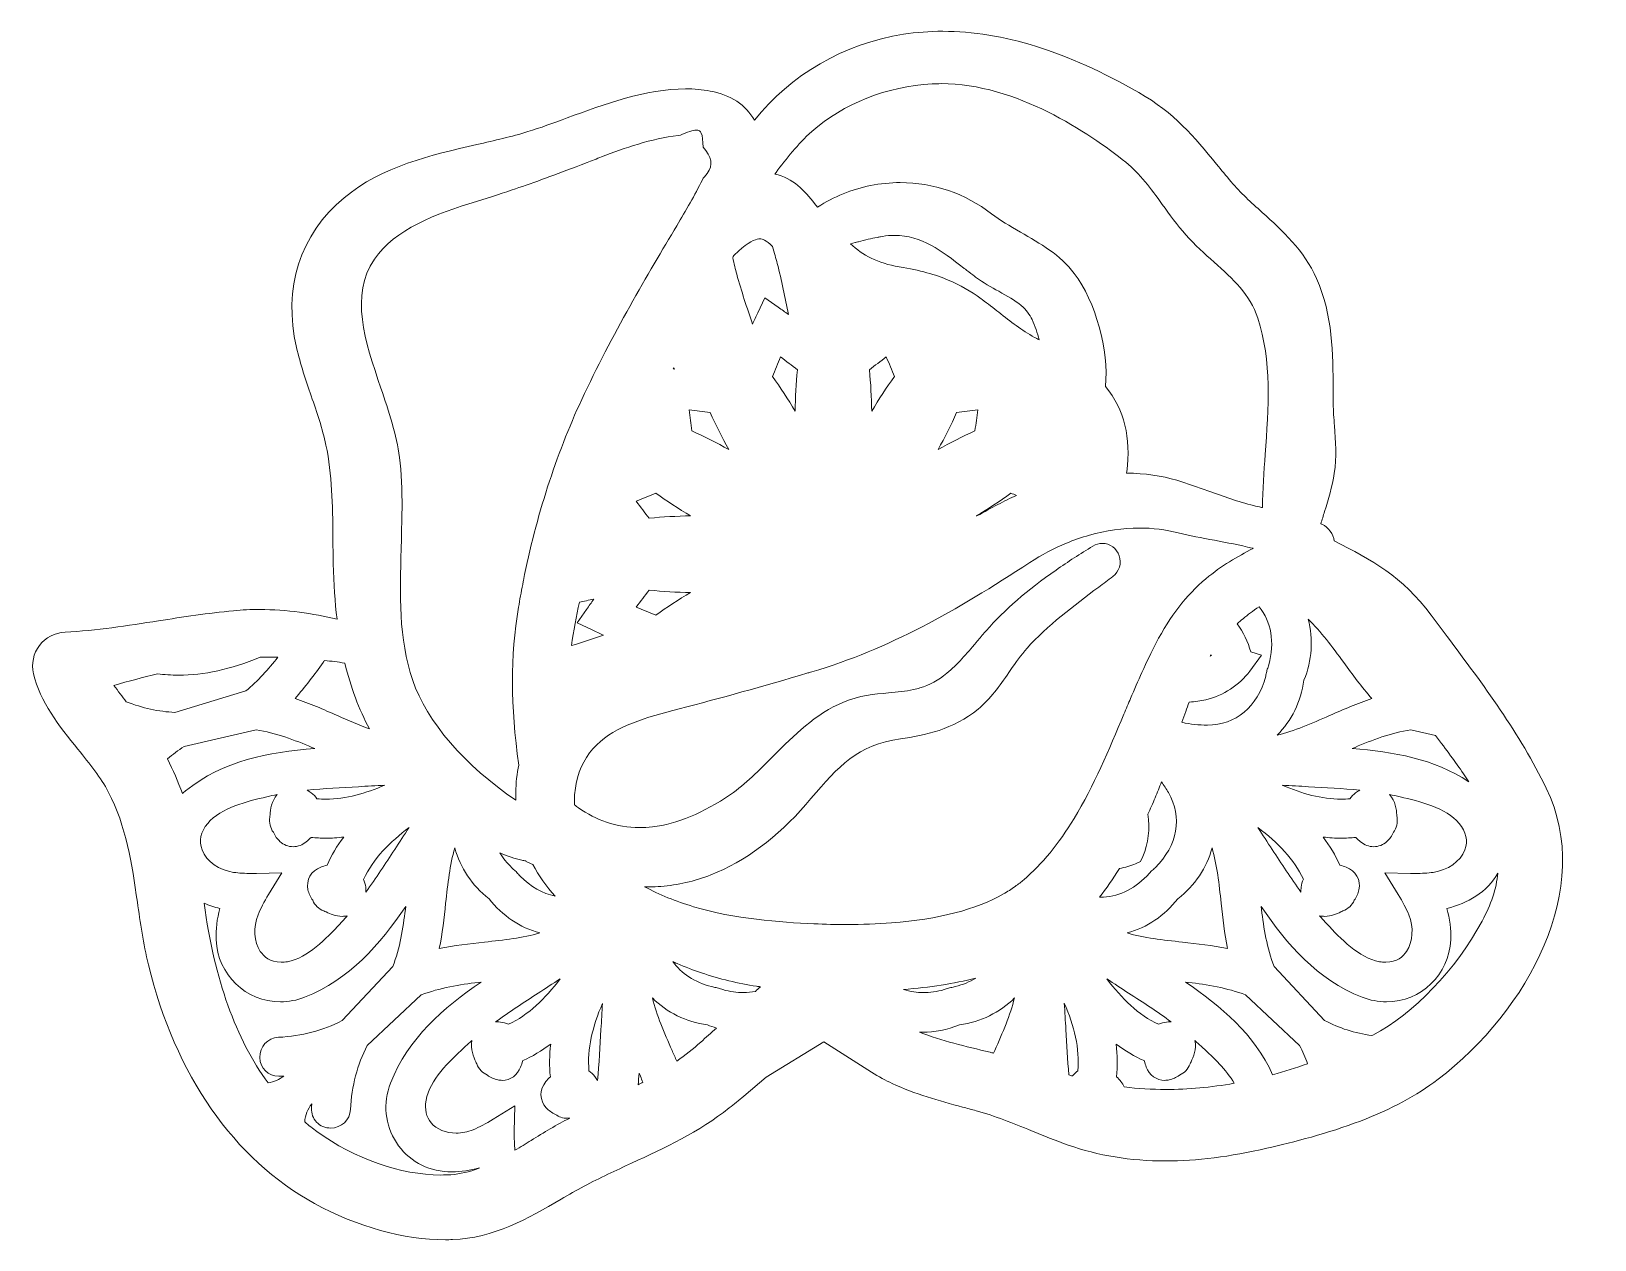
# Model space of a CAD drawing. Extents: x 28 to 2067, y -2033 to -35.
# Drawn here: x 874.7 to 1211.9, y -1590.3 to -1329.7 of the extents above; entities that cross this region are included whole.
import ezdxf

# ---------------------------------------------------------------- set-up
doc = ezdxf.new("R2010")
doc.units = 0
doc.header["$MEASUREMENT"] = 0
doc.layers.add('Layer 1', color=7, linetype='Continuous', lineweight=0)

msp = doc.modelspace()

# ---------------------------------------------------------------- linework, layer by layer
at = {"layer": 'Layer 1'}
for points, knots in [([(964.07, -1590.26), (955.04, -1590.26), (945.01, -1587.49), (935.83, -1582.46), (918.46, -1572.98), (905.73, -1554.7), (899.99, -1530.99), (898.89, -1526.43), (898.23, -1521.87), (897.6, -1517.46), (896.39, -1509.1), (895.25, -1501.21), (891.33, -1493.71), (889.75, -1490.68), (887.34, -1487.69), (884.79, -1484.52), (880.74, -1479.5), (876.56, -1474.3), (875.21, -1468.23), (874.72, -1466.06), (875.18, -1463.83), (876.48, -1462.13), (877.78, -1460.43), (879.79, -1459.39), (882.02, -1459.29), (888.71, -1458.94), (895.55, -1457.87), (902.15, -1456.84), (907.43, -1456.02), (912.89, -1455.17), (918.34, -1454.66), (920.2, -1454.48), (922.1, -1454.39), (923.96, -1454.39), (929.93, -1454.39), (935.34, -1455.29), (940.66, -1456.45), (940.22, -1452.81), (939.95, -1448.88), (939.86, -1444.56), (939.8, -1442.6), (939.78, -1440.63), (939.77, -1438.67), (939.7, -1431.84), (939.63, -1425.38), (938.27, -1418.94), (937.52, -1415.37), (936.35, -1411.95), (935.1, -1408.34), (933.95, -1404.99), (932.75, -1401.53), (931.93, -1397.91), (928.95, -1385.22), (932.69, -1373.44), (942.18, -1365.62), (950.48, -1358.8), (960.82, -1356.44), (970.81, -1354.16), (974.67, -1353.28), (978.32, -1352.45), (981.84, -1351.38), (984.47, -1350.57), (987.32, -1349.52), (990.33, -1348.41), (998.29, -1345.47), (1007.3, -1342.15), (1015.8, -1342.15), (1017.67, -1342.15), (1019.47, -1342.31), (1021.16, -1342.63), (1025.58, -1343.44), (1028.82, -1345.61), (1030.7, -1348.91), (1038.4, -1339.16), (1049.99, -1332.39), (1062.83, -1330.38), (1065.6, -1329.95), (1068.46, -1329.74), (1071.32, -1329.74), (1084.27, -1329.74), (1098.09, -1334.06), (1113.57, -1342.94), (1121.27, -1347.34), (1125.49, -1352.47), (1130.37, -1358.41), (1131.37, -1359.63), (1132.4, -1360.89), (1133.51, -1362.19), (1135.53, -1364.57), (1137.79, -1366.62), (1140.19, -1368.78), (1144.59, -1372.77), (1149.15, -1376.89), (1151.91, -1383.06), (1155.45, -1390.97), (1155.47, -1399.18), (1155.49, -1407.11), (1155.49, -1408.08), (1155.5, -1409.06), (1155.51, -1410.03), (1155.53, -1411.6), (1155.65, -1413.16), (1155.77, -1414.81), (1156.02, -1418.1), (1156.28, -1421.5), (1155.73, -1425.05), (1155.31, -1427.91), (1154.47, -1430.63), (1153.65, -1433.27), (1153.37, -1434.17), (1153.1, -1435.05), (1152.85, -1435.92), (1152.93, -1435.95), (1153, -1435.98), (1153.07, -1436.02), (1154.56, -1436.74), (1155.5, -1438.08), (1155.74, -1439.62), (1163.87, -1443.76), (1170.34, -1447.15), (1176.64, -1455.62), (1177.77, -1457.14), (1178.92, -1458.67), (1180.06, -1460.2), (1187.81, -1470.53), (1195.81, -1481.22), (1201.46, -1492.91), (1211.91, -1514.45), (1197.63, -1540.8), (1178.11, -1555.68), (1173.49, -1559.19), (1168.01, -1562.13), (1161.36, -1564.67), (1154.34, -1567.36), (1146.91, -1569.22), (1141.22, -1570.54), (1133.24, -1572.39), (1126.08, -1573.28), (1119.35, -1573.28), (1111.86, -1573.28), (1104.78, -1572.13), (1098.32, -1569.85), (1095.61, -1568.9), (1092.97, -1567.82), (1090.42, -1566.77), (1086.39, -1565.13), (1082.58, -1563.57), (1078.51, -1562.46), (1077.51, -1562.19), (1076.53, -1561.92), (1075.55, -1561.66), (1070.52, -1560.3), (1065.32, -1558.9), (1060.39, -1556.57), (1058.98, -1555.92), (1057.51, -1555.13), (1055.91, -1554.16), (1055.91, -1554.16), (1045.67, -1547.6), (1045.67, -1547.6), (1045.67, -1547.6), (1033.18, -1555.23), (1033.18, -1555.23), (1033.18, -1555.23), (1028.41, -1559.3), (1028.41, -1559.3), (1027.3, -1560.22), (1026.24, -1561.07), (1025.26, -1561.85), (1018.67, -1567.08), (1011.31, -1570.48), (1004.19, -1573.76), (1000.79, -1575.33), (997.28, -1576.94), (993.93, -1578.73), (992.3, -1579.61), (990.62, -1580.58), (989, -1581.52), (981.85, -1585.66), (974.45, -1589.94), (965.55, -1590.24), (965.06, -1590.25), (964.56, -1590.26), (964.07, -1590.26)], [0, 0, 0, 0, 1, 1, 1, 2, 2, 2, 3, 3, 3, 4, 4, 4, 5, 5, 5, 6, 6, 6, 7, 7, 7, 8, 8, 8, 9, 9, 9, 10, 10, 10, 11, 11, 11, 12, 12, 12, 13, 13, 13, 14, 14, 14, 15, 15, 15, 16, 16, 16, 17, 17, 17, 18, 18, 18, 19, 19, 19, 20, 20, 20, 21, 21, 21, 22, 22, 22, 23, 23, 23, 24, 24, 24, 25, 25, 25, 26, 26, 26, 27, 27, 27, 28, 28, 28, 29, 29, 29, 30, 30, 30, 31, 31, 31, 32, 32, 32, 33, 33, 33, 34, 34, 34, 35, 35, 35, 36, 36, 36, 37, 37, 37, 38, 38, 38, 39, 39, 39, 40, 40, 40, 41, 41, 41, 42, 42, 42, 43, 43, 43, 44, 44, 44, 45, 45, 45, 46, 46, 46, 47, 47, 47, 48, 48, 48, 49, 49, 49, 50, 50, 50, 51, 51, 51, 52, 52, 52, 53, 53, 53, 54, 54, 54, 55, 55, 55, 56, 56, 56, 57, 57, 57, 58, 58, 58, 59, 59, 59, 60, 60, 60, 61, 61, 61, 61]), ([(1110.93, -1424.99), (1114.91, -1425.05), (1118.55, -1425.57), (1121.76, -1426.54), (1124.07, -1427.25), (1126.31, -1428.05), (1128.47, -1428.83), (1131.82, -1430.02), (1134.99, -1431.16), (1138.34, -1431.99), (1138.91, -1432.13), (1139.48, -1432.26), (1140.06, -1432.38), (1140.12, -1432.4), (1140.17, -1432.41), (1140.23, -1432.42), (1140.3, -1428.6), (1140.57, -1424.72), (1140.84, -1420.95), (1141.55, -1411.02), (1142.28, -1400.75), (1139.24, -1391.57), (1137.53, -1386.41), (1133.95, -1383.21), (1129.8, -1379.5), (1127.78, -1377.69), (1125.69, -1375.83), (1123.74, -1373.64), (1121.85, -1371.53), (1120.22, -1369.26), (1118.64, -1367.06), (1116.19, -1363.66), (1113.88, -1360.44), (1110.77, -1357.98), (1102.84, -1351.64), (1087.14, -1341.03), (1070.95, -1341.03), (1070.3, -1341.03), (1069.65, -1341.05), (1069, -1341.08), (1059.28, -1341.59), (1049.82, -1345.34), (1043.03, -1351.36), (1040.04, -1354.01), (1037.55, -1357.28), (1035.35, -1360.16), (1035.35, -1360.16), (1035.05, -1360.54), (1035.05, -1360.54), (1039.04, -1361.31), (1041.48, -1364.23), (1043.67, -1366.84), (1043.67, -1366.84), (1044.32, -1367.64), (1044.32, -1367.64), (1047.79, -1365.4), (1051.68, -1363.81), (1055.73, -1363), (1057.84, -1362.58), (1059.99, -1362.36), (1062.13, -1362.36), (1069.34, -1362.36), (1076.15, -1364.69), (1081.83, -1369.1), (1083.62, -1370.47), (1085.78, -1371.71), (1088.06, -1373.03), (1092.3, -1375.47), (1096.69, -1378), (1099.66, -1381.93), (1104.27, -1388.02), (1107.15, -1398.46), (1106.41, -1406.32), (1110.48, -1411.37), (1111.93, -1417.27), (1110.97, -1424.72), (1110.96, -1424.81), (1110.95, -1424.9), (1110.93, -1424.99)], [0, 0, 0, 0, 1, 1, 1, 2, 2, 2, 3, 3, 3, 4, 4, 4, 5, 5, 5, 6, 6, 6, 7, 7, 7, 8, 8, 8, 9, 9, 9, 10, 10, 10, 11, 11, 11, 12, 12, 12, 13, 13, 13, 14, 14, 14, 15, 15, 15, 16, 16, 16, 17, 17, 17, 18, 18, 18, 19, 19, 19, 20, 20, 20, 21, 21, 21, 22, 22, 22, 23, 23, 23, 24, 24, 24, 25, 25, 25, 26, 26, 26, 26]), ([(1018.32, -1351.05), (1017.78, -1351.05), (1016.8, -1351.21), (1015.15, -1351.95), (1015.15, -1351.95), (1014.72, -1352.15), (1014.72, -1352.15), (1014.72, -1352.15), (1014.25, -1352.2), (1014.25, -1352.2), (1008.42, -1352.85), (1002.65, -1354.93), (997.7, -1356.83), (996.65, -1357.23), (995.62, -1357.62), (994.59, -1358.02), (994.59, -1358.02), (993.28, -1358.53), (993.28, -1358.53), (987.65, -1360.69), (983.28, -1362.29), (979.12, -1363.72), (976.86, -1364.49), (973.86, -1365.51), (970.76, -1366.43), (961.93, -1369.08), (953.14, -1372.42), (948.72, -1378.89), (943.38, -1386.68), (946.66, -1396.41), (950.14, -1406.7), (951.81, -1411.66), (953.54, -1416.8), (954.13, -1421.61), (954.53, -1424.96), (954.71, -1428.5), (954.69, -1432.77), (954.61, -1434.81), (954.58, -1436.88), (954.58, -1439.2), (954.58, -1439.2), (954.51, -1441.32), (954.51, -1441.32), (954.19, -1451.17), (953.9, -1460.48), (957, -1469.7), (959.98, -1478.51), (968.24, -1488.07), (979.26, -1495.52), (979.24, -1494.96), (979.23, -1494.4), (979.24, -1493.84), (979.24, -1491.78), (979.44, -1489.79), (979.86, -1487.92), (978.06, -1475.06), (978.05, -1464.55), (979.81, -1453.9), (980.07, -1452.28), (980.37, -1450.67), (980.71, -1448.98), (980.74, -1448.71), (980.8, -1448.43), (980.85, -1448.16), (983.61, -1434.34), (987.84, -1421.19), (993.45, -1409.1), (999.88, -1395.33), (1007.79, -1381.85), (1013.96, -1371.65), (1015.92, -1368.34), (1017.83, -1365.09), (1019.45, -1361.78), (1019.45, -1361.78), (1019.64, -1361.41), (1019.64, -1361.41), (1019.64, -1361.41), (1019.91, -1361.1), (1019.91, -1361.1), (1021.7, -1359.11), (1021.78, -1357.58), (1020.18, -1355.46), (1020.18, -1355.46), (1019.63, -1354.72), (1019.63, -1354.72), (1019.63, -1354.72), (1019.59, -1353.81), (1019.59, -1353.81), (1019.45, -1351.05), (1018.71, -1351.05), (1018.32, -1351.05)], [0, 0, 0, 0, 1, 1, 1, 2, 2, 2, 3, 3, 3, 4, 4, 4, 5, 5, 5, 6, 6, 6, 7, 7, 7, 8, 8, 8, 9, 9, 9, 10, 10, 10, 11, 11, 11, 12, 12, 12, 13, 13, 13, 14, 14, 14, 15, 15, 15, 16, 16, 16, 17, 17, 17, 18, 18, 18, 19, 19, 19, 20, 20, 20, 21, 21, 21, 22, 22, 22, 23, 23, 23, 24, 24, 24, 25, 25, 25, 26, 26, 26, 27, 27, 27, 28, 28, 28, 29, 29, 29, 30, 30, 30, 30]), ([(1026, -1378.56), (1026.29, -1379.88), (1026.57, -1381.03), (1026.87, -1382.11), (1027.89, -1385.78), (1029.06, -1389.37), (1030.28, -1392.85), (1030.65, -1392.03), (1031.03, -1391.22), (1031.4, -1390.42), (1031.4, -1390.42), (1032.91, -1387.2), (1032.91, -1387.2), (1032.91, -1387.2), (1035.83, -1389.24), (1035.83, -1389.24), (1036.56, -1389.74), (1037.28, -1390.26), (1038.01, -1390.78), (1037.33, -1387.16), (1036.55, -1383.46), (1035.6, -1379.77), (1035.32, -1378.68), (1034.98, -1377.52), (1034.55, -1376.16), (1033.16, -1374.67), (1032.4, -1374.47), (1031.88, -1374.47), (1031.22, -1374.47), (1030, -1374.82), (1027.98, -1376.51), (1027.42, -1376.99), (1026.79, -1377.55), (1026.24, -1378.06), (1026.16, -1378.23), (1026.08, -1378.4), (1026, -1378.56)], [0, 0, 0, 0, 1, 1, 1, 2, 2, 2, 3, 3, 3, 4, 4, 4, 5, 5, 5, 6, 6, 6, 7, 7, 7, 8, 8, 8, 9, 9, 9, 10, 10, 10, 11, 11, 11, 12, 12, 12, 12]), ([(1079.77, -1387.54), (1081.06, -1388.49), (1082.24, -1389.41), (1083.38, -1390.31), (1085.93, -1392.32), (1088.34, -1394.21), (1091.07, -1395.72), (1091.4, -1395.91), (1091.74, -1396.09), (1092.08, -1396.27), (1091.69, -1394.76), (1091.23, -1393.31), (1090.58, -1391.9), (1090.05, -1390.79), (1089.3, -1389.82), (1088.22, -1388.87), (1086.88, -1387.73), (1085.18, -1386.79), (1083.39, -1385.8), (1081.73, -1384.89), (1080.02, -1383.95), (1078.38, -1382.73), (1077.84, -1382.32), (1075.85, -1380.81), (1075.85, -1380.81), (1070.96, -1377.01), (1066.77, -1373.75), (1060.91, -1373.75), (1060.06, -1373.75), (1059.17, -1373.82), (1058.27, -1373.95), (1058.27, -1373.95), (1057.89, -1374.03), (1057.89, -1374.03), (1057.66, -1374.08), (1057.41, -1374.13), (1057.16, -1374.17), (1055.87, -1374.41), (1054.54, -1374.71), (1053.1, -1375.1), (1053.1, -1375.1), (1052.95, -1375.13), (1052.95, -1375.13), (1052.8, -1375.16), (1052.64, -1375.2), (1052.49, -1375.25), (1052.49, -1375.25), (1052.39, -1375.29), (1052.39, -1375.29), (1052.39, -1375.29), (1051.39, -1375.57), (1051.39, -1375.57), (1054.09, -1378), (1057.17, -1379.74), (1061.93, -1380.52), (1066.44, -1381.27), (1069.66, -1382.15), (1072.7, -1383.46), (1075.02, -1384.45), (1077.27, -1385.74), (1079.57, -1387.39), (1079.57, -1387.39), (1079.77, -1387.54), (1079.77, -1387.54)], [0, 0, 0, 0, 1, 1, 1, 2, 2, 2, 3, 3, 3, 4, 4, 4, 5, 5, 5, 6, 6, 6, 7, 7, 7, 8, 8, 8, 9, 9, 9, 10, 10, 10, 11, 11, 11, 12, 12, 12, 13, 13, 13, 14, 14, 14, 15, 15, 15, 16, 16, 16, 17, 17, 17, 18, 18, 18, 19, 19, 19, 20, 20, 20, 21, 21, 21, 21]), ([(1013.45, -1402.56), (1013.38, -1402.48), (1013.32, -1402.4), (1013.25, -1402.32), (1013.21, -1402.39), (1013.18, -1402.46), (1013.14, -1402.52), (1013.24, -1402.54), (1013.35, -1402.55), (1013.45, -1402.56)], [0, 0, 0, 0, 1, 1, 1, 2, 2, 2, 3, 3, 3, 3]), ([(1034.58, -1404.19), (1036.3, -1406.57), (1037.93, -1409.06), (1039.46, -1411.65), (1039.5, -1408.64), (1039.67, -1405.67), (1039.96, -1402.74), (1038.77, -1401.8), (1037.56, -1400.86), (1036.33, -1399.94), (1035.72, -1401.35), (1035.14, -1402.77), (1034.58, -1404.19)], [0, 0, 0, 0, 1, 1, 1, 2, 2, 2, 3, 3, 3, 4, 4, 4, 4]), ([(1055.48, -1402.74), (1055.77, -1405.67), (1055.94, -1408.64), (1055.98, -1411.65), (1057.51, -1409.06), (1059.15, -1406.57), (1060.86, -1404.19), (1060.3, -1402.77), (1059.72, -1401.35), (1059.12, -1399.94), (1057.89, -1400.86), (1056.67, -1401.8), (1055.48, -1402.74)], [0, 0, 0, 0, 1, 1, 1, 2, 2, 2, 3, 3, 3, 4, 4, 4, 4]), ([(1017.2, -1415.89), (1019.88, -1417.09), (1022.54, -1418.44), (1025.16, -1419.91), (1023.69, -1417.28), (1022.35, -1414.63), (1021.14, -1411.94), (1019.63, -1411.72), (1018.11, -1411.52), (1016.59, -1411.33), (1016.77, -1412.86), (1016.98, -1414.38), (1017.2, -1415.89)], [0, 0, 0, 0, 1, 1, 1, 2, 2, 2, 3, 3, 3, 4, 4, 4, 4]), ([(1074.3, -1411.94), (1073.1, -1414.63), (1071.75, -1417.28), (1070.28, -1419.91), (1072.9, -1418.44), (1075.56, -1417.09), (1078.24, -1415.89), (1078.47, -1414.38), (1078.67, -1412.86), (1078.85, -1411.33), (1077.33, -1411.52), (1075.81, -1411.72), (1074.3, -1411.94)], [0, 0, 0, 0, 1, 1, 1, 2, 2, 2, 3, 3, 3, 4, 4, 4, 4]), ([(1005.19, -1431.07), (1006.11, -1432.3), (1007.05, -1433.52), (1008, -1434.71), (1010.92, -1434.42), (1013.9, -1434.25), (1016.91, -1434.21), (1014.32, -1432.67), (1011.83, -1431.04), (1009.44, -1429.32), (1008.03, -1429.88), (1006.61, -1430.47), (1005.19, -1431.07)], [0, 0, 0, 0, 1, 1, 1, 2, 2, 2, 3, 3, 3, 4, 4, 4, 4]), ([(1078.68, -1434.22), (1081.88, -1432.41), (1084.61, -1431), (1087.19, -1429.8), (1086.8, -1429.64), (1086.4, -1429.48), (1086, -1429.32), (1083.61, -1431.04), (1081.12, -1432.68), (1078.53, -1434.21), (1078.58, -1434.21), (1078.63, -1434.22), (1078.68, -1434.22)], [0, 0, 0, 0, 1, 1, 1, 2, 2, 2, 3, 3, 3, 4, 4, 4, 4]), ([(1006.98, -1514.15), (1010.21, -1515.9), (1013.7, -1517.32), (1017.53, -1518.46), (1026.47, -1521.12), (1036.12, -1521.83), (1043.53, -1522.16), (1045.91, -1522.26), (1048.27, -1522.31), (1050.52, -1522.31), (1053.92, -1522.31), (1057.2, -1522.2), (1060.26, -1521.97), (1070.37, -1521.18), (1078.49, -1519.07), (1084.4, -1515.71), (1085.25, -1515.23), (1086.08, -1514.69), (1086.89, -1514.12), (1087.61, -1513.61), (1088.22, -1513.14), (1088.77, -1512.67), (1092.75, -1509.25), (1096.31, -1504.92), (1099.63, -1499.43), (1103.87, -1492.44), (1107.18, -1484.57), (1110.37, -1476.96), (1110.85, -1475.82), (1111.33, -1474.68), (1111.8, -1473.56), (1112.61, -1471.66), (1113.44, -1469.78), (1114.26, -1467.95), (1115.31, -1465.62), (1116.29, -1463.58), (1117.26, -1461.71), (1120.4, -1455.72), (1123.73, -1451.41), (1128.07, -1447.75), (1131.37, -1444.97), (1134.86, -1442.96), (1138.26, -1441.21), (1138.19, -1441.19), (1138.12, -1441.18), (1138.05, -1441.16), (1135.4, -1440.52), (1132.61, -1439.99), (1129.91, -1439.48), (1127.13, -1438.96), (1124.5, -1438.46), (1122.08, -1437.86), (1119.38, -1437.18), (1116.56, -1436.83), (1113.69, -1436.83), (1110.16, -1436.83), (1106.53, -1437.35), (1102.92, -1438.37), (1101.19, -1438.86), (1099.52, -1439.44), (1097.97, -1440.09), (1095.27, -1441.2), (1092.63, -1442.6), (1090.08, -1444.27), (1073.99, -1454.8), (1059.84, -1462.84), (1043.03, -1467.85), (1042.9, -1467.9), (1042.72, -1467.95), (1042.53, -1468), (1042.44, -1468.02), (1042.34, -1468.05), (1042.23, -1468.08), (1032.42, -1471), (1023.35, -1473.52), (1014.46, -1475.8), (1007.17, -1477.67), (1000.79, -1479.54), (996.67, -1483.56), (994.38, -1485.77), (992.93, -1488.5), (992.25, -1491.91), (991.98, -1493.22), (991.86, -1494.53), (991.86, -1495.9), (991.86, -1496.12), (991.86, -1496.32), (991.86, -1496.52), (992.14, -1496.73), (992.43, -1496.94), (992.71, -1497.13), (994.66, -1498.49), (996.69, -1499.52), (998.75, -1500.23), (1001.04, -1501.02), (1003.43, -1501.42), (1005.88, -1501.42), (1006.8, -1501.42), (1007.75, -1501.36), (1008.7, -1501.25), (1013.98, -1500.63), (1019.64, -1498.28), (1025.53, -1494.25), (1028.78, -1492.02), (1031.7, -1489.08), (1034.79, -1485.96), (1034.79, -1485.96), (1034.87, -1485.88), (1034.87, -1485.88), (1039.09, -1481.65), (1043.85, -1476.88), (1049.91, -1474.34), (1053.28, -1472.94), (1056.5, -1472.65), (1059.62, -1472.37), (1061.49, -1472.2), (1063.25, -1472.04), (1064.98, -1471.65), (1065.5, -1471.54), (1065.93, -1471.44), (1066.38, -1471.31), (1068.42, -1470.68), (1070.33, -1469.64), (1072.18, -1468.14), (1074.46, -1466.29), (1076.43, -1463.97), (1078.51, -1461.5), (1079.08, -1460.82), (1079.66, -1460.13), (1080.26, -1459.44), (1080.26, -1459.44), (1080.33, -1459.35), (1080.33, -1459.35), (1080.44, -1459.22), (1080.55, -1459.08), (1080.67, -1458.96), (1084.6, -1454.48), (1089.55, -1450.19), (1095.73, -1445.89), (1098.3, -1444.1), (1100.98, -1442.37), (1103.69, -1440.74), (1104.3, -1440.36), (1105.02, -1440.15), (1105.74, -1440.15), (1107.37, -1440.15), (1108.82, -1441.22), (1109.36, -1442.8), (1109.91, -1444.43), (1109.35, -1446.23), (1107.98, -1447.27), (1106.97, -1448.04), (1105.96, -1448.8), (1104.94, -1449.56), (1099.5, -1453.62), (1093.87, -1457.83), (1089.47, -1462.74), (1088.19, -1464.17), (1087.06, -1465.81), (1085.85, -1467.55), (1085.85, -1467.55), (1085.57, -1467.96), (1085.57, -1467.96), (1083.52, -1470.95), (1081.6, -1473.62), (1078.93, -1475.85), (1073.51, -1480.32), (1067.45, -1481.51), (1062.2, -1482.28), (1052.81, -1483.61), (1048.86, -1488.2), (1042.88, -1495.15), (1042.88, -1495.15), (1041.78, -1496.43), (1041.78, -1496.43), (1035.72, -1503.48), (1028.63, -1508.74), (1021.3, -1511.61), (1017.72, -1513), (1014.1, -1513.83), (1010.53, -1514.09), (1009.71, -1514.15), (1008.9, -1514.18), (1008.13, -1514.18), (1007.74, -1514.18), (1007.36, -1514.17), (1006.98, -1514.15)], [0, 0, 0, 0, 1, 1, 1, 2, 2, 2, 3, 3, 3, 4, 4, 4, 5, 5, 5, 6, 6, 6, 7, 7, 7, 8, 8, 8, 9, 9, 9, 10, 10, 10, 11, 11, 11, 12, 12, 12, 13, 13, 13, 14, 14, 14, 15, 15, 15, 16, 16, 16, 17, 17, 17, 18, 18, 18, 19, 19, 19, 20, 20, 20, 21, 21, 21, 22, 22, 22, 23, 23, 23, 24, 24, 24, 25, 25, 25, 26, 26, 26, 27, 27, 27, 28, 28, 28, 29, 29, 29, 30, 30, 30, 31, 31, 31, 32, 32, 32, 33, 33, 33, 34, 34, 34, 35, 35, 35, 36, 36, 36, 37, 37, 37, 38, 38, 38, 39, 39, 39, 40, 40, 40, 41, 41, 41, 42, 42, 42, 43, 43, 43, 44, 44, 44, 45, 45, 45, 46, 46, 46, 47, 47, 47, 48, 48, 48, 49, 49, 49, 50, 50, 50, 51, 51, 51, 52, 52, 52, 53, 53, 53, 54, 54, 54, 55, 55, 55, 56, 56, 56, 57, 57, 57, 58, 58, 58, 59, 59, 59, 60, 60, 60, 61, 61, 61, 62, 62, 62, 62]), ([(992.94, -1452.8), (992.24, -1455.85), (991.67, -1458.96), (991.22, -1462.19), (993.55, -1461.46), (995.85, -1460.69), (998.1, -1459.9), (997.29, -1459.54), (996.48, -1459.16), (995.68, -1458.79), (995.68, -1458.79), (992.45, -1457.28), (992.45, -1457.28), (992.45, -1457.28), (994.49, -1454.36), (994.49, -1454.36), (994.99, -1453.63), (995.5, -1452.91), (996.02, -1452.19), (994.96, -1452.39), (993.93, -1452.59), (992.94, -1452.8)], [0, 0, 0, 0, 1, 1, 1, 2, 2, 2, 3, 3, 3, 4, 4, 4, 5, 5, 5, 6, 6, 6, 7, 7, 7, 7]), ([(1005.19, -1453.86), (1006.6, -1454.47), (1008.02, -1455.05), (1009.44, -1455.61), (1011.82, -1453.89), (1014.32, -1452.26), (1016.91, -1450.73), (1013.9, -1450.69), (1010.92, -1450.52), (1008, -1450.23), (1007.05, -1451.42), (1006.11, -1452.64), (1005.19, -1453.86)], [0, 0, 0, 0, 1, 1, 1, 2, 2, 2, 3, 3, 3, 4, 4, 4, 4]), ([(1122.88, -1478.72), (1124.77, -1479.13), (1126.58, -1479.33), (1128.37, -1479.33), (1134.51, -1479.33), (1139.21, -1475.38), (1140.95, -1468.76), (1141.04, -1468.43), (1141.11, -1468.09), (1141.17, -1467.76), (1141.17, -1467.76), (1141.21, -1467.52), (1141.21, -1467.52), (1141.21, -1467.52), (1141.29, -1467.29), (1141.29, -1467.29), (1141.41, -1466.97), (1141.51, -1466.65), (1141.6, -1466.32), (1142.93, -1461.46), (1142.16, -1457.02), (1139.51, -1453.8), (1138.21, -1454.7), (1137.08, -1455.54), (1136.06, -1456.38), (1135.63, -1456.74), (1135.21, -1457.11), (1134.8, -1457.48), (1136.15, -1459.28), (1137.16, -1461.38), (1137.71, -1463.54), (1137.71, -1463.54), (1140.06, -1464.25), (1140.06, -1464.25), (1140.06, -1464.25), (1137.52, -1467.68), (1137.52, -1467.68), (1135.3, -1470.66), (1131.77, -1472.97), (1128.07, -1473.85), (1126.93, -1474.12), (1125.74, -1474.29), (1124.44, -1474.37), (1124.18, -1475.06), (1123.93, -1475.73), (1123.7, -1476.38), (1123.42, -1477.16), (1123.15, -1477.94), (1122.88, -1478.72)], [0, 0, 0, 0, 1, 1, 1, 2, 2, 2, 3, 3, 3, 4, 4, 4, 5, 5, 5, 6, 6, 6, 7, 7, 7, 8, 8, 8, 9, 9, 9, 10, 10, 10, 11, 11, 11, 12, 12, 12, 13, 13, 13, 14, 14, 14, 15, 15, 15, 16, 16, 16, 16]), ([(1149.2, -1469.66), (1148.53, -1474.32), (1146.55, -1478.34), (1143.4, -1481.52), (1147.09, -1480.62), (1150.83, -1478.97), (1154.71, -1477.26), (1157.68, -1475.96), (1160.72, -1474.62), (1163.84, -1473.58), (1161.65, -1471.12), (1159.69, -1468.45), (1157.77, -1465.83), (1155.28, -1462.43), (1152.86, -1459.13), (1150.11, -1456.49), (1151.25, -1460.83), (1150.94, -1465.29), (1149.2, -1469.66)], [0, 0, 0, 0, 1, 1, 1, 2, 2, 2, 3, 3, 3, 4, 4, 4, 5, 5, 5, 6, 6, 6, 6]), ([(895.21, -1474.27), (898.68, -1475.66), (902.2, -1476.43), (905.7, -1476.57), (905.7, -1476.57), (920.98, -1471.94), (920.98, -1471.94), (923.58, -1469.86), (925.9, -1467.22), (927.92, -1464.66), (927.5, -1464.65), (927.08, -1464.65), (926.66, -1464.65), (925.81, -1464.65), (924.96, -1464.66), (924.1, -1464.69), (917.6, -1467.32), (911.99, -1468.55), (906.49, -1468.55), (904.96, -1468.55), (903.42, -1468.45), (901.92, -1468.26), (898.84, -1469.01), (895.71, -1469.85), (892.56, -1470.76), (893.42, -1471.99), (894.34, -1473.17), (895.21, -1474.27)], [0, 0, 0, 0, 1, 1, 1, 2, 2, 2, 3, 3, 3, 4, 4, 4, 5, 5, 5, 6, 6, 6, 7, 7, 7, 8, 8, 8, 9, 9, 9, 9]), ([(931.6, -1473.58), (934.73, -1474.62), (937.76, -1475.95), (940.74, -1477.26), (943.1, -1478.3), (945.4, -1479.32), (947.67, -1480.15), (945.38, -1475.88), (943.61, -1471.17), (942.35, -1465.94), (940.83, -1465.72), (939.39, -1465.54), (938.01, -1465.37), (937.89, -1465.52), (937.78, -1465.67), (937.67, -1465.83), (935.75, -1468.45), (933.79, -1471.12), (931.6, -1473.58)], [0, 0, 0, 0, 1, 1, 1, 2, 2, 2, 3, 3, 3, 4, 4, 4, 5, 5, 5, 6, 6, 6, 6]), ([(1128.99, -1464.46), (1129.08, -1464.41), (1129.17, -1464.37), (1129.26, -1464.32), (1129.23, -1464.27), (1129.2, -1464.22), (1129.17, -1464.17), (1129.11, -1464.27), (1129.05, -1464.36), (1128.99, -1464.46)], [0, 0, 0, 0, 1, 1, 1, 2, 2, 2, 3, 3, 3, 3]), ([(904.07, -1486.62), (905.3, -1489.02), (906.37, -1491.47), (907.3, -1494.06), (907.53, -1493.86), (907.75, -1493.66), (907.99, -1493.48), (916.16, -1486.95), (925.92, -1485.12), (935.84, -1484.38), (935.84, -1484.38), (935.2, -1484.11), (935.2, -1484.11), (931.6, -1482.58), (927.38, -1480.94), (923.22, -1480.32), (923.22, -1480.32), (907.68, -1483.95), (907.68, -1483.95), (906.42, -1484.74), (905.21, -1485.64), (904.07, -1486.62)], [0, 0, 0, 0, 1, 1, 1, 2, 2, 2, 3, 3, 3, 4, 4, 4, 5, 5, 5, 6, 6, 6, 7, 7, 7, 7]), ([(1159.61, -1484.38), (1168.46, -1485.04), (1177.19, -1486.57), (1184.78, -1491.54), (1184.41, -1490.96), (1184.01, -1490.38), (1183.6, -1489.79), (1181.88, -1487.31), (1179.95, -1484.67), (1177.57, -1481.57), (1177.57, -1481.57), (1172.22, -1480.32), (1172.22, -1480.32), (1168.06, -1480.94), (1163.84, -1482.58), (1160.24, -1484.11), (1160.24, -1484.11), (1159.61, -1484.38), (1159.61, -1484.38)], [0, 0, 0, 0, 1, 1, 1, 2, 2, 2, 3, 3, 3, 4, 4, 4, 5, 5, 5, 6, 6, 6, 6]), ([(936.34, -1495.19), (936.97, -1495.25), (937.6, -1495.28), (938.24, -1495.28), (942.59, -1495.27), (946.95, -1493.98), (950.95, -1492.26), (949.04, -1492.39), (947.15, -1492.49), (945.28, -1492.59), (941.62, -1492.78), (937.9, -1492.97), (934.21, -1493.36), (934.51, -1493.52), (934.81, -1493.7), (935.09, -1493.91), (935.58, -1494.27), (936, -1494.71), (936.34, -1495.19)], [0, 0, 0, 0, 1, 1, 1, 2, 2, 2, 3, 3, 3, 4, 4, 4, 5, 5, 5, 6, 6, 6, 6]), ([(1105.33, -1516.44), (1108.84, -1516.44), (1112.38, -1514.81), (1115.32, -1511.85), (1115.56, -1511.61), (1115.78, -1511.35), (1116, -1511.09), (1116, -1511.09), (1116.16, -1510.91), (1116.16, -1510.91), (1116.16, -1510.91), (1116.34, -1510.75), (1116.34, -1510.75), (1116.6, -1510.53), (1116.86, -1510.31), (1117.1, -1510.07), (1121.97, -1505.23), (1123.04, -1499.19), (1119.97, -1493.88), (1119.51, -1493.1), (1119.01, -1492.33), (1118.46, -1491.58), (1118.04, -1492.69), (1117.58, -1493.85), (1117.1, -1494.99), (1116.59, -1496.2), (1116.07, -1497.38), (1115.55, -1498.53), (1116.02, -1501.62), (1115.64, -1504.89), (1114.45, -1507.63), (1114.45, -1507.63), (1113.98, -1508.73), (1113.98, -1508.73), (1113.98, -1508.73), (1112.89, -1509.2), (1112.89, -1509.2), (1111.8, -1509.67), (1110.63, -1510.01), (1109.39, -1510.23), (1108, -1512.48), (1106.59, -1514.54), (1105.12, -1516.44), (1105.19, -1516.44), (1105.26, -1516.44), (1105.33, -1516.44)], [0, 0, 0, 0, 1, 1, 1, 2, 2, 2, 3, 3, 3, 4, 4, 4, 5, 5, 5, 6, 6, 6, 7, 7, 7, 8, 8, 8, 9, 9, 9, 10, 10, 10, 11, 11, 11, 12, 12, 12, 13, 13, 13, 14, 14, 14, 15, 15, 15, 15]), ([(1144.53, -1492.27), (1148.81, -1494.11), (1153.03, -1495.28), (1157.2, -1495.28), (1157.84, -1495.28), (1158.47, -1495.25), (1159.1, -1495.19), (1159.44, -1494.71), (1159.86, -1494.27), (1160.35, -1493.91), (1160.63, -1493.7), (1160.93, -1493.52), (1161.23, -1493.37), (1157.55, -1492.97), (1153.83, -1492.78), (1150.17, -1492.59), (1148.3, -1492.49), (1146.42, -1492.4), (1144.53, -1492.27)], [0, 0, 0, 0, 1, 1, 1, 2, 2, 2, 3, 3, 3, 4, 4, 4, 5, 5, 5, 6, 6, 6, 6]), ([(925.89, -1515.85), (924.93, -1517.42), (924.2, -1518.84), (923.64, -1520.19), (922.53, -1522.91), (922.72, -1526.02), (924.12, -1528.11), (924.83, -1529.17), (926.19, -1530.44), (928.61, -1530.44), (929.05, -1530.44), (929.51, -1530.4), (929.98, -1530.32), (934.38, -1529.56), (938.38, -1525.29), (941.31, -1522.16), (941.84, -1521.59), (942.36, -1521.01), (942.87, -1520.42), (942.51, -1520.51), (942.13, -1520.55), (941.75, -1520.55), (940.37, -1520.55), (939.18, -1520.01), (938.31, -1519.6), (938.14, -1519.52), (937.97, -1519.45), (937.82, -1519.39), (936.72, -1518.95), (935.86, -1518.12), (935.41, -1517.09), (934.91, -1516.39), (934.57, -1515.64), (934.4, -1514.86), (933.93, -1512.73), (935.06, -1510.7), (937.16, -1509.93), (937.56, -1509.78), (938.02, -1509.62), (938.53, -1509.49), (939.45, -1507.4), (940.64, -1505.39), (942.1, -1503.45), (940.79, -1503.61), (939.5, -1503.69), (938.22, -1503.69), (937.17, -1503.69), (936.12, -1503.63), (935.08, -1503.52), (934.71, -1503.9), (934.35, -1504.22), (934.02, -1504.49), (933.21, -1505.16), (932.21, -1505.53), (931.21, -1505.53), (930.16, -1505.53), (929.15, -1505.14), (928.36, -1504.41), (927.78, -1503.88), (927.3, -1503.21), (926.94, -1502.43), (926.27, -1501.52), (925.98, -1500.36), (926.16, -1499.18), (926.18, -1499.02), (926.2, -1498.84), (926.21, -1498.65), (926.31, -1497.6), (926.49, -1495.66), (927.78, -1494.3), (927.01, -1494.44), (926.25, -1494.6), (925.5, -1494.78), (921.33, -1495.75), (915.62, -1497.08), (912.77, -1500.51), (911.24, -1502.36), (910.82, -1504.34), (911.56, -1506.24), (912.52, -1508.7), (915.25, -1510.64), (918.37, -1511.06), (919.55, -1511.22), (920.8, -1511.3), (922.2, -1511.3), (922.56, -1511.3), (922.91, -1511.29), (923.26, -1511.28), (923.26, -1511.28), (928.77, -1511.15), (928.77, -1511.15), (928.77, -1511.15), (925.89, -1515.85), (925.89, -1515.85)], [0, 0, 0, 0, 1, 1, 1, 2, 2, 2, 3, 3, 3, 4, 4, 4, 5, 5, 5, 6, 6, 6, 7, 7, 7, 8, 8, 8, 9, 9, 9, 10, 10, 10, 11, 11, 11, 12, 12, 12, 13, 13, 13, 14, 14, 14, 15, 15, 15, 16, 16, 16, 17, 17, 17, 18, 18, 18, 19, 19, 19, 20, 20, 20, 21, 21, 21, 22, 22, 22, 23, 23, 23, 24, 24, 24, 25, 25, 25, 26, 26, 26, 27, 27, 27, 28, 28, 28, 29, 29, 29, 30, 30, 30, 31, 31, 31, 31]), ([(1152.57, -1520.42), (1153.08, -1521.01), (1153.6, -1521.59), (1154.13, -1522.16), (1157.06, -1525.29), (1161.06, -1529.56), (1165.47, -1530.32), (1165.94, -1530.4), (1166.39, -1530.44), (1166.83, -1530.44), (1169.25, -1530.44), (1170.61, -1529.17), (1171.32, -1528.11), (1172.72, -1526.02), (1172.91, -1522.91), (1171.8, -1520.19), (1171.24, -1518.84), (1170.51, -1517.42), (1169.55, -1515.85), (1169.55, -1515.85), (1166.67, -1511.15), (1166.67, -1511.15), (1166.67, -1511.15), (1172.18, -1511.28), (1172.18, -1511.28), (1172.54, -1511.29), (1172.89, -1511.3), (1173.24, -1511.3), (1174.64, -1511.3), (1175.9, -1511.22), (1177.07, -1511.06), (1180.19, -1510.64), (1182.93, -1508.7), (1183.89, -1506.24), (1184.63, -1504.34), (1184.21, -1502.36), (1182.67, -1500.51), (1179.82, -1497.08), (1174.11, -1495.75), (1169.94, -1494.78), (1169.19, -1494.6), (1168.43, -1494.44), (1167.67, -1494.3), (1168.95, -1495.66), (1169.13, -1497.6), (1169.23, -1498.65), (1169.25, -1498.84), (1169.26, -1499.02), (1169.28, -1499.18), (1169.46, -1500.36), (1169.17, -1501.52), (1168.5, -1502.43), (1168.14, -1503.21), (1167.66, -1503.88), (1167.08, -1504.41), (1166.29, -1505.14), (1165.28, -1505.53), (1164.23, -1505.53), (1163.23, -1505.53), (1162.23, -1505.16), (1161.42, -1504.49), (1161.1, -1504.22), (1160.73, -1503.9), (1160.36, -1503.52), (1159.33, -1503.63), (1158.28, -1503.69), (1157.22, -1503.69), (1155.95, -1503.69), (1154.65, -1503.61), (1153.34, -1503.45), (1154.8, -1505.39), (1155.99, -1507.4), (1156.92, -1509.49), (1157.42, -1509.62), (1157.88, -1509.78), (1158.28, -1509.93), (1160.38, -1510.7), (1161.52, -1512.73), (1161.05, -1514.86), (1160.88, -1515.64), (1160.54, -1516.39), (1160.04, -1517.09), (1159.59, -1518.12), (1158.73, -1518.95), (1157.61, -1519.39), (1157.47, -1519.45), (1157.31, -1519.52), (1157.13, -1519.6), (1156.26, -1520.01), (1155.07, -1520.55), (1153.69, -1520.55), (1153.31, -1520.55), (1152.93, -1520.51), (1152.57, -1520.42)], [0, 0, 0, 0, 1, 1, 1, 2, 2, 2, 3, 3, 3, 4, 4, 4, 5, 5, 5, 6, 6, 6, 7, 7, 7, 8, 8, 8, 9, 9, 9, 10, 10, 10, 11, 11, 11, 12, 12, 12, 13, 13, 13, 14, 14, 14, 15, 15, 15, 16, 16, 16, 17, 17, 17, 18, 18, 18, 19, 19, 19, 20, 20, 20, 21, 21, 21, 22, 22, 22, 23, 23, 23, 24, 24, 24, 25, 25, 25, 26, 26, 26, 27, 27, 27, 28, 28, 28, 29, 29, 29, 30, 30, 30, 31, 31, 31, 31]), ([(946.37, -1512.57), (946.62, -1513.1), (946.78, -1513.68), (946.86, -1514.29), (946.9, -1514.64), (946.91, -1514.99), (946.88, -1515.33), (949.07, -1512.33), (951.1, -1509.2), (953.1, -1506.13), (954.11, -1504.56), (955.14, -1502.98), (956.2, -1501.4), (952.15, -1504.44), (948.45, -1508.11), (946.37, -1512.57)], [0, 0, 0, 0, 1, 1, 1, 2, 2, 2, 3, 3, 3, 4, 4, 4, 5, 5, 5, 5]), ([(1139.26, -1501.42), (1140.31, -1502.99), (1141.34, -1504.57), (1142.35, -1506.13), (1144.35, -1509.2), (1146.38, -1512.33), (1148.56, -1515.33), (1148.54, -1514.98), (1148.55, -1514.64), (1148.59, -1514.29), (1148.66, -1513.68), (1148.82, -1513.1), (1149.07, -1512.56), (1147.07, -1508.24), (1143.58, -1504.65), (1139.26, -1501.42)], [0, 0, 0, 0, 1, 1, 1, 2, 2, 2, 3, 3, 3, 4, 4, 4, 5, 5, 5, 5]), ([(966.06, -1505.8), (965, -1509.45), (964.55, -1513.52), (964.09, -1517.72), (963.74, -1520.95), (963.38, -1524.25), (962.72, -1527.47), (965.94, -1526.81), (969.24, -1526.45), (972.47, -1526.09), (976.66, -1525.64), (980.72, -1525.19), (984.38, -1524.13), (980.06, -1522.95), (976.35, -1520.45), (973.44, -1516.75), (969.74, -1513.84), (967.24, -1510.12), (966.06, -1505.8)], [0, 0, 0, 0, 1, 1, 1, 2, 2, 2, 3, 3, 3, 4, 4, 4, 5, 5, 5, 6, 6, 6, 6]), ([(975.8, -1506.89), (976.49, -1508), (977.34, -1509.07), (978.34, -1510.06), (978.59, -1510.31), (978.84, -1510.53), (979.1, -1510.75), (979.1, -1510.75), (979.28, -1510.91), (979.28, -1510.91), (979.28, -1510.91), (979.44, -1511.09), (979.44, -1511.09), (979.66, -1511.35), (979.89, -1511.61), (980.13, -1511.85), (982.39, -1514.14), (985.02, -1515.63), (987.72, -1516.19), (985.79, -1514.1), (984.18, -1511.81), (982.9, -1509.35), (982.78, -1509.3), (982.67, -1509.25), (982.55, -1509.2), (982.55, -1509.2), (981.46, -1508.73), (981.46, -1508.73), (981.46, -1508.73), (981.41, -1508.61), (981.41, -1508.61), (981.11, -1508.56), (980.82, -1508.5), (980.53, -1508.44), (978.98, -1508.08), (977.4, -1507.56), (975.8, -1506.89)], [0, 0, 0, 0, 1, 1, 1, 2, 2, 2, 3, 3, 3, 4, 4, 4, 5, 5, 5, 6, 6, 6, 7, 7, 7, 8, 8, 8, 9, 9, 9, 10, 10, 10, 11, 11, 11, 12, 12, 12, 12]), ([(1111.06, -1524.13), (1114.72, -1525.19), (1118.79, -1525.64), (1122.97, -1526.09), (1126.2, -1526.45), (1129.5, -1526.81), (1132.73, -1527.47), (1132.06, -1524.25), (1131.7, -1520.95), (1131.35, -1517.72), (1130.89, -1513.53), (1130.45, -1509.47), (1129.38, -1505.81), (1128.2, -1510.13), (1125.71, -1513.84), (1122.01, -1516.75), (1119.1, -1520.45), (1115.38, -1522.95), (1111.06, -1524.13)], [0, 0, 0, 0, 1, 1, 1, 2, 2, 2, 3, 3, 3, 4, 4, 4, 5, 5, 5, 6, 6, 6, 6]), ([(1153.66, -1543.01), (1156.76, -1544.63), (1160.18, -1545.73), (1163.86, -1546.26), (1163.86, -1546.26), (1164.02, -1546.18), (1164.02, -1546.18), (1172.91, -1541.49), (1181.95, -1532.05), (1187.62, -1521.55), (1189.55, -1517.99), (1190.7, -1514.62), (1191.03, -1511.22), (1189.92, -1513.2), (1188.3, -1514.91), (1186.28, -1516.2), (1184.37, -1517.41), (1182.3, -1518.29), (1180.03, -1518.86), (1180.68, -1521.11), (1180.95, -1523.33), (1180.85, -1525.6), (1180.53, -1533.1), (1174.44, -1538.97), (1166.99, -1538.97), (1165.21, -1538.97), (1163.45, -1538.64), (1161.76, -1537.98), (1152.02, -1534.16), (1145.56, -1526.62), (1139.96, -1518.41), (1139.96, -1518.41), (1140.04, -1519.09), (1140.04, -1519.09), (1140.52, -1522.98), (1141.21, -1527.45), (1142.75, -1531.36), (1142.75, -1531.36), (1153.66, -1543.01), (1153.66, -1543.01)], [0, 0, 0, 0, 1, 1, 1, 2, 2, 2, 3, 3, 3, 4, 4, 4, 5, 5, 5, 6, 6, 6, 7, 7, 7, 8, 8, 8, 9, 9, 9, 10, 10, 10, 11, 11, 11, 12, 12, 12, 13, 13, 13, 13]), ([(911.99, -1517.7), (914.27, -1534.26), (918.8, -1546.97), (925.81, -1556.45), (927.06, -1556.28), (928.21, -1555.74), (929.2, -1554.97), (928.9, -1554.99), (928.23, -1555.03), (928.23, -1555.03), (928.23, -1555.03), (928.09, -1555.03), (928.09, -1555.03), (925.81, -1555.03), (924.06, -1553.3), (924, -1551), (923.94, -1548.65), (925.71, -1546.73), (928.02, -1546.62), (933.06, -1546.37), (937.69, -1545.16), (941.78, -1543.01), (941.78, -1543.01), (952.7, -1531.36), (952.7, -1531.36), (954.23, -1527.45), (954.92, -1522.98), (955.4, -1519.09), (955.4, -1519.09), (955.48, -1518.41), (955.48, -1518.41), (949.88, -1526.62), (943.42, -1534.16), (933.68, -1537.98), (931.99, -1538.64), (930.23, -1538.97), (928.46, -1538.97), (921, -1538.97), (914.91, -1533.1), (914.59, -1525.6), (914.49, -1523.33), (914.76, -1521.11), (915.41, -1518.86), (914.22, -1518.56), (913.08, -1518.18), (911.99, -1517.7)], [0, 0, 0, 0, 1, 1, 1, 2, 2, 2, 3, 3, 3, 4, 4, 4, 5, 5, 5, 6, 6, 6, 7, 7, 7, 8, 8, 8, 9, 9, 9, 10, 10, 10, 11, 11, 11, 12, 12, 12, 13, 13, 13, 14, 14, 14, 15, 15, 15, 15]), ([(1013.08, -1530.31), (1014.89, -1532.85), (1017.75, -1534.73), (1021.43, -1535.7), (1021.76, -1535.78), (1022.09, -1535.85), (1022.43, -1535.91), (1022.43, -1535.91), (1022.67, -1535.96), (1022.67, -1535.96), (1022.67, -1535.96), (1022.9, -1536.04), (1022.9, -1536.04), (1023.22, -1536.15), (1023.54, -1536.26), (1023.87, -1536.35), (1025.39, -1536.77), (1026.9, -1536.97), (1028.36, -1536.97), (1029.22, -1536.97), (1030.07, -1536.9), (1030.89, -1536.75), (1031.25, -1536.41), (1031.61, -1536.07), (1031.96, -1535.73), (1031.69, -1535.7), (1031.42, -1535.66), (1031.14, -1535.61), (1027.17, -1535.02), (1023.16, -1534.05), (1019.25, -1532.73), (1017.54, -1532.16), (1015.77, -1531.48), (1013.99, -1530.71), (1013.68, -1530.58), (1013.37, -1530.45), (1013.08, -1530.31)], [0, 0, 0, 0, 1, 1, 1, 2, 2, 2, 3, 3, 3, 4, 4, 4, 5, 5, 5, 6, 6, 6, 7, 7, 7, 8, 8, 8, 9, 9, 9, 10, 10, 10, 11, 11, 11, 12, 12, 12, 12]), ([(975.22, -1543.29), (975.44, -1543.29), (975.67, -1543.31), (975.9, -1543.33), (976.51, -1543.41), (977.09, -1543.57), (977.63, -1543.82), (981.96, -1541.81), (985.56, -1538.32), (988.79, -1534), (987.21, -1535.05), (985.63, -1536.08), (984.05, -1537.1), (980.99, -1539.09), (977.86, -1541.12), (974.86, -1543.3), (974.98, -1543.3), (975.1, -1543.29), (975.22, -1543.29)], [0, 0, 0, 0, 1, 1, 1, 2, 2, 2, 3, 3, 3, 4, 4, 4, 5, 5, 5, 6, 6, 6, 6]), ([(1062.81, -1536.32), (1064.33, -1536.82), (1065.81, -1536.98), (1067.08, -1536.98), (1068.54, -1536.98), (1070.05, -1536.77), (1071.57, -1536.35), (1071.9, -1536.26), (1072.22, -1536.15), (1072.54, -1536.04), (1072.54, -1536.04), (1072.77, -1535.96), (1072.77, -1535.96), (1072.77, -1535.96), (1073.01, -1535.91), (1073.01, -1535.91), (1073.35, -1535.85), (1073.68, -1535.78), (1074.01, -1535.7), (1075.64, -1535.27), (1077.12, -1534.65), (1078.42, -1533.87), (1073.68, -1535.06), (1068.51, -1535.88), (1062.81, -1536.32)], [0, 0, 0, 0, 1, 1, 1, 2, 2, 2, 3, 3, 3, 4, 4, 4, 5, 5, 5, 6, 6, 6, 7, 7, 7, 8, 8, 8, 8]), ([(1106.68, -1534.01), (1109.89, -1538.28), (1113.5, -1541.81), (1117.82, -1543.82), (1118.36, -1543.57), (1118.94, -1543.4), (1119.54, -1543.33), (1119.77, -1543.31), (1120, -1543.29), (1120.23, -1543.29), (1120.34, -1543.29), (1120.46, -1543.3), (1120.58, -1543.3), (1117.59, -1541.12), (1114.46, -1539.09), (1111.39, -1537.1), (1109.83, -1536.08), (1108.25, -1535.06), (1106.68, -1534.01)], [0, 0, 0, 0, 1, 1, 1, 2, 2, 2, 3, 3, 3, 4, 4, 4, 5, 5, 5, 6, 6, 6, 6]), ([(933.69, -1564.88), (934.57, -1565.63), (935.45, -1566.31), (936.34, -1566.95), (944.45, -1572.81), (954.44, -1576.31), (963.05, -1576.31), (963.79, -1576.31), (964.52, -1576.29), (965.23, -1576.24), (967.2, -1576.1), (969.18, -1575.65), (971.35, -1574.84), (971.34, -1574.82), (971.34, -1574.8), (971.33, -1574.78), (969.38, -1575.34), (967.44, -1575.62), (965.48, -1575.62), (965.19, -1575.62), (964.89, -1575.61), (964.59, -1575.6), (960, -1575.4), (955.94, -1573.12), (953.47, -1569.33), (950.98, -1565.5), (950.52, -1560.83), (952.21, -1556.51), (956.03, -1546.77), (963.57, -1540.31), (971.78, -1534.71), (971.78, -1534.71), (971.1, -1534.79), (971.1, -1534.79), (967.21, -1535.27), (962.74, -1535.96), (958.83, -1537.49), (958.83, -1537.49), (947.18, -1548.41), (947.18, -1548.41), (945.03, -1552.5), (943.82, -1557.13), (943.57, -1562.17), (943.46, -1564.46), (941.62, -1566.19), (939.3, -1566.19), (938.14, -1566.19), (937.03, -1565.73), (936.26, -1564.92), (935.5, -1564.11), (935.11, -1563.04), (935.16, -1561.89), (935.18, -1561.57), (935.2, -1561.26), (935.22, -1560.95), (934.34, -1562.08), (933.76, -1563.41), (933.69, -1564.88)], [0, 0, 0, 0, 1, 1, 1, 2, 2, 2, 3, 3, 3, 4, 4, 4, 5, 5, 5, 6, 6, 6, 7, 7, 7, 8, 8, 8, 9, 9, 9, 10, 10, 10, 11, 11, 11, 12, 12, 12, 13, 13, 13, 14, 14, 14, 15, 15, 15, 16, 16, 16, 17, 17, 17, 18, 18, 18, 19, 19, 19, 19]), ([(1123.66, -1534.71), (1131.35, -1539.95), (1138.45, -1545.95), (1142.45, -1554.68), (1144.97, -1554), (1147.48, -1553.22), (1149.98, -1552.33), (1149.49, -1550.97), (1148.92, -1549.66), (1148.26, -1548.41), (1148.26, -1548.41), (1136.62, -1537.49), (1136.62, -1537.49), (1132.7, -1535.96), (1128.23, -1535.27), (1124.35, -1534.79), (1124.35, -1534.79), (1123.66, -1534.71), (1123.66, -1534.71)], [0, 0, 0, 0, 1, 1, 1, 2, 2, 2, 3, 3, 3, 4, 4, 4, 5, 5, 5, 6, 6, 6, 6]), ([(995, -1553.85), (995.48, -1554.19), (995.91, -1554.61), (996.28, -1555.1), (996.48, -1555.37), (996.66, -1555.66), (996.81, -1555.97), (997.2, -1552.29), (997.4, -1548.57), (997.59, -1544.92), (997.69, -1543.07), (997.79, -1541.19), (997.91, -1539.31), (995.79, -1544.26), (994.57, -1549.11), (995, -1553.85)], [0, 0, 0, 0, 1, 1, 1, 2, 2, 2, 3, 3, 3, 4, 4, 4, 5, 5, 5, 5]), ([(1008.67, -1538.15), (1009.58, -1541.85), (1011.23, -1545.6), (1012.92, -1549.45), (1013.26, -1550.21), (1013.6, -1550.98), (1013.94, -1551.76), (1015.78, -1550.45), (1017.49, -1549.1), (1019.09, -1547.68), (1020.24, -1546.66), (1021.37, -1545.64), (1022.47, -1544.62), (1021.82, -1544.43), (1021.18, -1544.2), (1020.53, -1543.94), (1015.87, -1543.27), (1011.85, -1541.3), (1008.67, -1538.15)], [0, 0, 0, 0, 1, 1, 1, 2, 2, 2, 3, 3, 3, 4, 4, 4, 5, 5, 5, 6, 6, 6, 6]), ([(1066.3, -1545.53), (1071.11, -1547.39), (1076.19, -1548.59), (1081.51, -1549.85), (1081.76, -1549.91), (1082.01, -1549.98), (1082.26, -1550.03), (1082.35, -1549.84), (1082.43, -1549.65), (1082.52, -1549.45), (1084.22, -1545.6), (1085.86, -1541.85), (1086.77, -1538.15), (1083.59, -1541.3), (1079.57, -1543.27), (1074.91, -1543.94), (1072.27, -1545), (1069.57, -1545.54), (1066.9, -1545.54), (1066.7, -1545.54), (1066.5, -1545.54), (1066.3, -1545.53)], [0, 0, 0, 0, 1, 1, 1, 2, 2, 2, 3, 3, 3, 4, 4, 4, 5, 5, 5, 6, 6, 6, 7, 7, 7, 7]), ([(1099.27, -1554.96), (1099.61, -1554.53), (1100.01, -1554.16), (1100.44, -1553.85), (1100.88, -1549.07), (1099.62, -1544.16), (1097.52, -1539.27), (1097.65, -1541.17), (1097.75, -1543.07), (1097.85, -1544.96), (1098.02, -1548.17), (1098.19, -1551.48), (1098.5, -1554.72), (1098.75, -1554.8), (1099.01, -1554.88), (1099.27, -1554.96)], [0, 0, 0, 0, 1, 1, 1, 2, 2, 2, 3, 3, 3, 4, 4, 4, 5, 5, 5, 5]), ([(978.9, -1566.93), (978.87, -1568.42), (978.91, -1569.76), (979.03, -1570.98), (980.21, -1570.28), (981.37, -1569.56), (982.52, -1568.85), (985.23, -1567.17), (988.03, -1565.44), (990.88, -1564.05), (990.69, -1564.07), (990.51, -1564.08), (990.32, -1564.08), (989.39, -1564.08), (988.49, -1563.79), (987.77, -1563.25), (986.98, -1562.89), (986.31, -1562.41), (985.78, -1561.83), (984.3, -1560.21), (984.27, -1557.89), (985.7, -1556.17), (985.97, -1555.84), (986.29, -1555.48), (986.67, -1555.11), (986.42, -1552.84), (986.45, -1550.5), (986.74, -1548.08), (984.8, -1549.55), (982.79, -1550.74), (980.7, -1551.66), (980.57, -1552.17), (980.41, -1552.63), (980.26, -1553.03), (979.62, -1554.77), (978.06, -1555.9), (976.27, -1555.9), (975.96, -1555.9), (975.64, -1555.86), (975.33, -1555.79), (974.56, -1555.62), (973.8, -1555.28), (973.1, -1554.79), (972.07, -1554.34), (971.24, -1553.48), (970.8, -1552.36), (970.74, -1552.22), (970.66, -1552.05), (970.58, -1551.88), (970.14, -1550.92), (969.33, -1549.15), (969.76, -1547.33), (969.17, -1547.83), (968.59, -1548.35), (968.03, -1548.88), (964.9, -1551.81), (960.63, -1555.81), (959.87, -1560.21), (959.54, -1562.19), (959.9, -1563.82), (960.94, -1565.06), (962.11, -1566.44), (964.14, -1567.27), (966.36, -1567.27), (967.58, -1567.27), (968.84, -1567.02), (970, -1566.55), (971.35, -1565.99), (972.77, -1565.26), (974.34, -1564.3), (974.34, -1564.3), (979.04, -1561.42), (979.04, -1561.42), (979.04, -1561.42), (978.9, -1566.93), (978.9, -1566.93)], [0, 0, 0, 0, 1, 1, 1, 2, 2, 2, 3, 3, 3, 4, 4, 4, 5, 5, 5, 6, 6, 6, 7, 7, 7, 8, 8, 8, 9, 9, 9, 10, 10, 10, 11, 11, 11, 12, 12, 12, 13, 13, 13, 14, 14, 14, 15, 15, 15, 16, 16, 16, 17, 17, 17, 18, 18, 18, 19, 19, 19, 20, 20, 20, 21, 21, 21, 22, 22, 22, 23, 23, 23, 24, 24, 24, 25, 25, 25, 25]), ([(1110.45, -1557.33), (1113.38, -1557.69), (1116.39, -1557.87), (1119.43, -1557.87), (1124.22, -1557.87), (1129.16, -1557.42), (1134.16, -1556.54), (1132.45, -1553.6), (1129.62, -1550.95), (1127.42, -1548.88), (1126.85, -1548.35), (1126.27, -1547.83), (1125.68, -1547.33), (1126.11, -1549.15), (1125.3, -1550.92), (1124.86, -1551.88), (1124.78, -1552.05), (1124.7, -1552.22), (1124.64, -1552.36), (1124.2, -1553.48), (1123.37, -1554.34), (1122.34, -1554.79), (1121.64, -1555.28), (1120.88, -1555.62), (1120.12, -1555.79), (1119.8, -1555.86), (1119.49, -1555.9), (1119.17, -1555.9), (1117.39, -1555.9), (1115.82, -1554.77), (1115.18, -1553.03), (1115.03, -1552.63), (1114.88, -1552.17), (1114.74, -1551.66), (1112.65, -1550.74), (1110.64, -1549.55), (1108.7, -1548.08), (1109, -1550.5), (1109.02, -1552.84), (1108.77, -1555.11), (1109.15, -1555.48), (1109.47, -1555.84), (1109.74, -1556.17), (1110.04, -1556.53), (1110.28, -1556.92), (1110.45, -1557.33)], [0, 0, 0, 0, 1, 1, 1, 2, 2, 2, 3, 3, 3, 4, 4, 4, 5, 5, 5, 6, 6, 6, 7, 7, 7, 8, 8, 8, 9, 9, 9, 10, 10, 10, 11, 11, 11, 12, 12, 12, 13, 13, 13, 14, 14, 14, 15, 15, 15, 15]), ([(1005.81, -1554.35), (1005.74, -1555.2), (1005.67, -1556.04), (1005.59, -1556.89), (1005.95, -1556.7), (1006.29, -1556.51), (1006.63, -1556.32), (1006.46, -1555.88), (1006.27, -1555.44), (1006.08, -1554.99), (1006.08, -1554.99), (1005.81, -1554.35), (1005.81, -1554.35)], [0, 0, 0, 0, 1, 1, 1, 2, 2, 2, 3, 3, 3, 4, 4, 4, 4])]:
    msp.add_open_spline(points, degree=3, knots=knots, dxfattribs=at)

doc.saveas('drawing.dxf')
